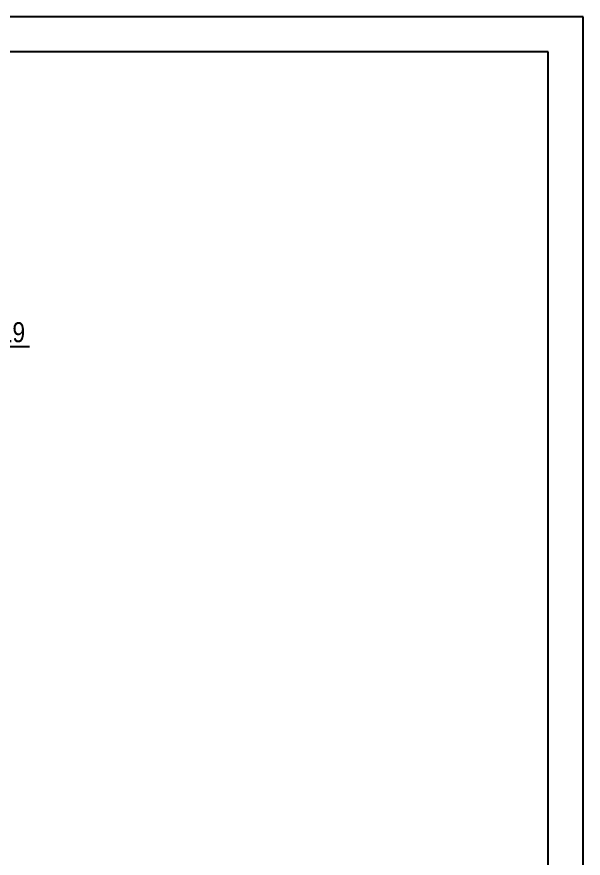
# Model space of a CAD drawing. Header units: millimetres. Extents: x 0 to 841, y 0 to 594.
# Drawn here: x 760 to 841, y 473.6 to 594 of the extents above; entities that cross this region are included whole.
import ezdxf

# ---------------------------------------------------------------- set-up
doc = ezdxf.new("R2010")
doc.units = ezdxf.units.MM
doc.styles.add('Arial Narrow', font='ARIALN.TTF', dxfattribs={"height": 0.2})

# ---------------------------------------------------------------- blocks, each defined once
blk = doc.blocks.new('Unknown-122569384-1133')
at = {"color": 5, "linetype": 'Continuous'}
for p, q in [((841, 594), (0, 594)), ((841, 0), (841, 594)), ((836, 589), (5, 589)), ((836, 5), (836, 589))]:
    blk.add_line(p, q, dxfattribs=at)
blk = doc.blocks.new('Mark-122569384-3898 - 3853')
at = {"color": 0}
blk.add_wipeout([(761.17, 547.45), (761.17, 550.45), (753.14, 550.45), (753.14, 547.45)], dxfattribs=at)
blk.add_wipeout([(761.17, 547.45), (761.17, 550.45), (753.14, 550.45), (753.14, 547.45)], dxfattribs=at)
at = {"color": 30, "linetype": 'Continuous'}
for p, q in [((748.79, 538), (752.54, 546.85)), ((752.54, 546.85), (761.77, 546.85))]:
    blk.add_line(p, q, dxfattribs=at)
at = {"color": 3, "style": 'Arial Narrow'}
blk.add_text('SP19', height=2.863, dxfattribs=at).set_placement((753.14, 547.45))

msp = doc.modelspace()

# ---------------------------------------------------------------- block references
msp.add_blockref('Unknown-122569384-1133', (0, 0))

# ---------------------------------------------------------------- next in the draw order: block references
msp.add_blockref('Mark-122569384-3898 - 3853', (0, 0))

doc.saveas('drawing.dxf')
